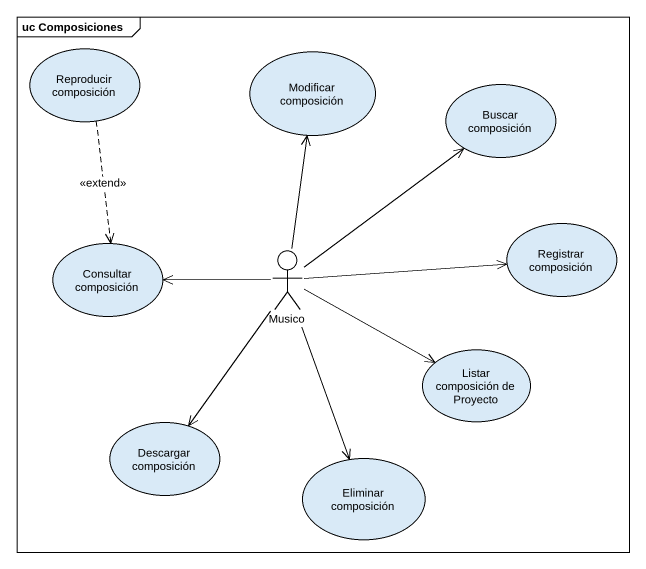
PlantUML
@startuml
mainframe uc Composiciones
usecase "Reproducir composición" as Reproducir_composición
usecase "Modificar composición" as Modificar_composición
usecase "Buscar composición" as Buscar_composición
usecase "Consultar composición" as Consultar_composición
actor Musico
usecase "Registrar composición" as Registrar_composición
usecase "Listar composición de Proyecto" as Listar_composición_de
usecase "Descargar composición" as Descargar_composición
usecase "Eliminar composición" as Eliminar_composición
Reproducir_composición ..> Consultar_composición : <<extend>>
Musico -up-> Modificar_composición
Musico -up-> Buscar_composición
Musico -left-> Consultar_composición
Musico -right-> Registrar_composición
Musico -right-> Listar_composición_de
Musico --> Descargar_composición
Musico --> Eliminar_composición
@enduml
